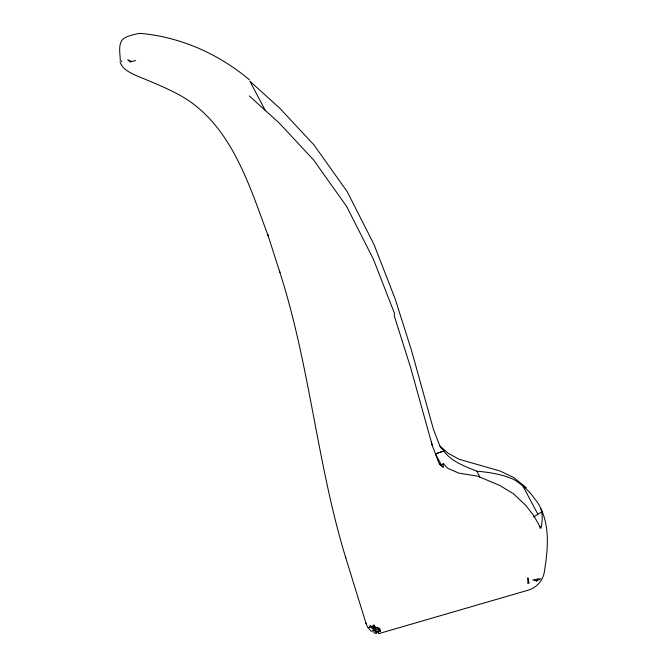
<?xml version="1.0" encoding="UTF-8"?>
<svg xmlns="http://www.w3.org/2000/svg" width="667" height="667" viewBox="0 0 667 667"><rect width="100%" height="100%" fill="white"/><g stroke="black" fill="none" stroke-linecap="round" stroke-linejoin="round"><path stroke-width="1" d="M440.762 465.399L443.313 463.665L443.146 467.175L439.353 464.082L432.391 445.848L410.53 367.25L394.13 315.499L394.606 313.707L373.387 259.171L346.598 206.395L313.432 159.763L279.206 123.028L249.308 95.965M441.304 464.816L435.476 453.893L443.805 451.15C451.759 461.772 464.957 466.341 476.838 471.185C489.495 472.319 502.143 474.279 513.84 479.481C522.294 484.726 529.64 491.279 535.242 499.55C542.638 508.079 543.013 515.733 541.437 526.58L540.92 528.347L533.7 515.566L525.679 505.303L513.265 493.613L499.533 485.351L477.455 476.096L458.738 473.111L447.665 468.259L443.313 463.665M539.937 528.089L540.137 526.455M374.462 625.829L372.328 628.698L375.846 627.372L375.221 630.815L376.38 633.108L376.905 631.357L380.432 631.207L379.64 628.089L377.672 628.097L375.087 626.68L372.328 628.698L370.427 625.413L368.926 627.639L374.462 625.829L374.02 624.837L371.219 627.188M432.391 445.848L431.324 442.021M536.601 581.015L537.577 579.098L540.629 578.756L536.601 581.015L532.791 579.94L537.577 579.098M373.678 629.923L375.221 630.815L377.672 628.097L378.681 633.291L376.905 631.357L375.221 630.815L372.144 631.232L375.846 627.372M443.805 451.15L444.272 450.809L440.478 447.432L433.483 429.49L411.639 350.867L395.181 298.924L373.962 244.389L347.173 191.621L314.007 144.981L279.79 108.246L249.883 81.182L265.391 110.689M533.55 517L542.013 511.831M131.783 61.481L130.232 62.081L127.689 59.705L131.783 61.481L135.576 60.555M435.476 453.893L444.272 450.809M378.731 633.65L527.772 590.295C535.901 588.094 542.379 581.307 544.139 573.07C547.607 551.792 550.35 528.589 540.837 508.429M373.578 632.633L376.096 633.442M249.533 79.873C218.484 53.81 180.298 36.802 139.778 33.35C134.901 34.117 130.065 35.426 125.538 37.427C117.192 41.429 120.193 52.801 120.243 60.03L121.869 61.506M526.271 487.744L513.632 477.472L499.917 470.944L459.071 459.271L447.924 453.135L440.053 446.048M439.411 463.865L443.146 467.175M371.261 631.29L367.575 627.188L365.933 623.061M377.672 628.097L380.432 631.207M522.903 486.018L537.744 513.999M476.838 471.185L480.248 477.63M120.043 61.748C122.236 69.576 130.624 72.87 137.285 76.063C150.192 81.349 163.148 86.535 175.546 92.946C229.957 120.143 248.516 183.317 268.276 236.135L267.826 234.667L279.89 272.486L279.431 271.01C309.696 364.215 316.858 462.806 345.364 556.478L345.823 557.962M345.364 556.478L366.383 624.529M527.914 578.047L527.822 583.542L529.039 583.1L527.914 578.047"/></g></svg>
